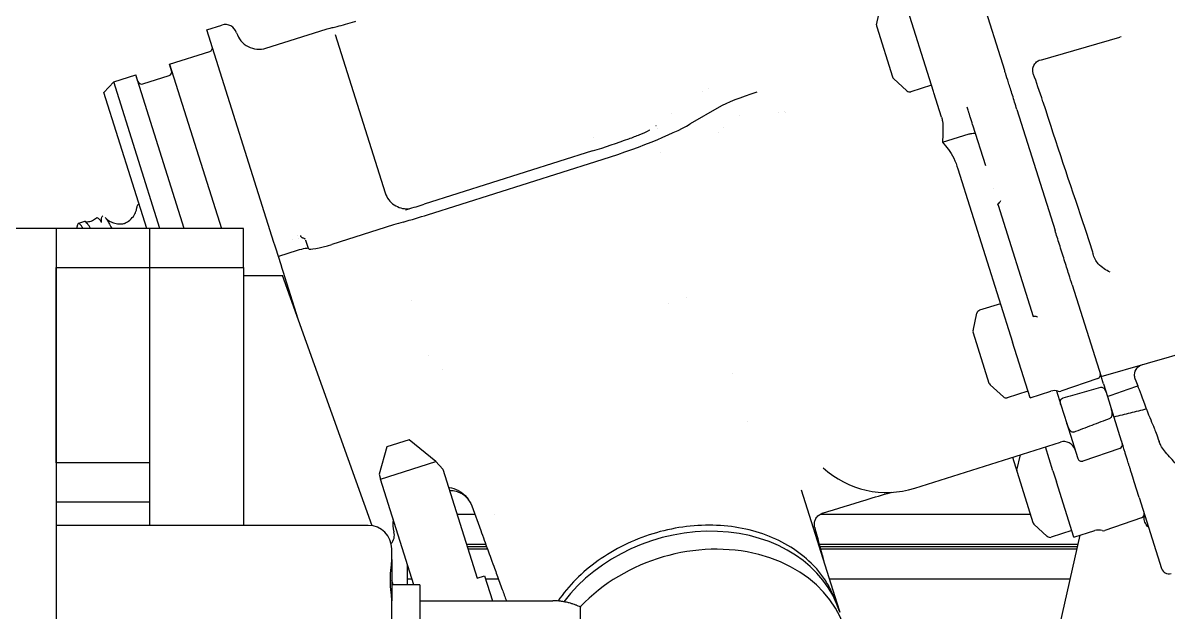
# Model space of a CAD drawing. Header units: millimetres. Extents: x 0 to 7722, y 0 to 5460.
# Drawn here: x 1193.7 to 1340.4, y 1311.5 to 1386.9 of the extents above; entities that cross this region are included whole.
import ezdxf

# ---------------------------------------------------------------- set-up
doc = ezdxf.new("R2010")
doc.units = ezdxf.units.MM
doc.header["$LTSCALE"] = 5
doc.layers.get('0').update_dxf_attribs({"linetype": 'CONTINUOUS'})

msp = doc.modelspace()

# ---------------------------------------------------------------- linework, layer by layer
for p, q in [((1315.316, 1393.955), (1319.439, 1380.876)), ((1310.34, 1378.144), (1306.293, 1390.979)), ((1303.055, 1386.672), (1303.557, 1388.937)), ((1217.263, 1386.021), (1219.171, 1386.623)), ((1225.846, 1358.798), (1217.263, 1386.021)), ((1224.815, 1383.684), (1232.516, 1386.112)), ((1233.703, 1385.427), (1240.099, 1365.139)), ((1303.066, 1386.414), (1305.091, 1379.993)), ((1324.042, 1382.158), (1334.215, 1385.075)), ((1334.388, 1385.125), (1334.215, 1385.075)), ((1212.477, 1381.628), (1217.613, 1383.248)), ((1212.477, 1381.628), (1219.11, 1360.589)), ((1212.728, 1380.781), (1212.477, 1381.628)), ((1204.062, 1378.007), (1205.31, 1379.369)), ((1205.31, 1379.369), (1208.139, 1380.261)), ((1211.232, 1360.589), (1205.31, 1379.369)), ((1214.342, 1360.589), (1208.139, 1380.261)), ((1208.419, 1379.423), (1208.139, 1380.261)), ((1209.044, 1379.104), (1212.398, 1380.162)), ((1305.23, 1379.775), (1306.94, 1378.208)), ((1209.554, 1360.589), (1204.062, 1378.007)), ((1310.089, 1378.938), (1307.428, 1378.099)), ((1310.395, 1377.968), (1310.34, 1378.144)), ((1311.38, 1374.844), (1310.395, 1377.968)), ((1282.869, 1376.114), (1279.176, 1373.975)), ((1321.026, 1375.844), (1325.91, 1360.355)), ((1315.356, 1373.875), (1316.996, 1368.672)), ((1311.487, 1371.642), (1314.216, 1372.502)), ((1266.668, 1370.512), (1245.076, 1363.704)), ((1245.529, 1362.354), (1267.081, 1369.149)), ((1313.462, 1368.24), (1320.467, 1346.023)), ((1208.576, 1363.69), (1208.418, 1363.641)), ((1318.608, 1363.56), (1323.094, 1349.333)), ((1197.931, 1360.589), (1160.931, 1360.589)), ((1209.931, 1360.589), (1197.931, 1360.589)), ((1197.931, 1360.589), (1197.931, 1357.589)), ((1201.562, 1361.479), (1200.794, 1361.237)), ((1221.931, 1360.589), (1209.931, 1360.589)), ((1209.931, 1355.589), (1209.931, 1360.589)), ((1221.931, 1355.589), (1221.931, 1360.589)), ((1241.165, 1361.045), (1233.262, 1358.554)), ((1225.959, 1358.441), (1225.846, 1358.798)), ((1229.909, 1359.106), (1229.909, 1359.106)), ((1230.286, 1358.021), (1229.927, 1359.061)), ((1197.931, 1357.589), (1197.931, 1259.589)), ((1226.077, 1358.069), (1225.959, 1358.441)), ((1226.413, 1357.002), (1226.077, 1358.069)), ((1228.798, 1357.754), (1226.413, 1357.002)), ((1230.286, 1358.02), (1230.286, 1358.02)), ((1226.752, 1355.927), (1226.413, 1357.002)), ((1226.889, 1355.491), (1226.752, 1355.927)), ((1197.931, 1330.589), (1197.931, 1355.589)), ((1197.931, 1355.589), (1209.931, 1355.589)), ((1209.931, 1355.589), (1221.931, 1355.589)), ((1209.931, 1330.589), (1209.931, 1355.589)), ((1221.931, 1355.589), (1221.931, 1322.589)), ((1221.931, 1354.589), (1226.931, 1354.589)), ((1227.022, 1355.068), (1226.889, 1355.491)), ((1238.424, 1322.548), (1226.931, 1354.589)), ((1228.937, 1348.995), (1227.022, 1355.068)), ((1328.109, 1353.379), (1331.804, 1341.661)), ((1318.909, 1350.964), (1316.248, 1350.125)), ((1315.409, 1347.492), (1315.911, 1349.757)), ((1323.094, 1349.333), (1323.115, 1349.338)), ((1323.482, 1349.344), (1323.482, 1349.344)), ((1315.42, 1347.233), (1317.444, 1340.813)), ((1322.706, 1338.924), (1320.467, 1346.023)), ((1331.804, 1341.661), (1346.568, 1345.895)), ((1284.527, 1342.022), (1284.527, 1342.022)), ((1331.381, 1341.383), (1326.652, 1339.755)), ((1332.103, 1340.712), (1331.804, 1341.661)), ((1317.583, 1340.595), (1319.294, 1339.027)), ((1322.443, 1339.758), (1319.782, 1338.919)), ((1322.706, 1338.924), (1325.384, 1339.768)), ((1326.095, 1339.815), (1326.657, 1338.031)), ((1332.103, 1340.712), (1332.612, 1339.098)), ((1332.612, 1339.098), (1333.444, 1336.46)), ((1326.657, 1338.031), (1327.41, 1335.644)), ((1286.475, 1335.843), (1286.475, 1335.843)), ((1327.41, 1335.644), (1328.831, 1331.136)), ((1333.444, 1336.46), (1334.404, 1333.415)), ((1240.291, 1332.657), (1239.306, 1329.128)), ((1243.152, 1333.559), (1240.291, 1332.657)), ((1246.569, 1330.751), (1243.152, 1333.559)), ((1307.928, 1327.356), (1326.594, 1333.242)), ((1325.65, 1329.585), (1324.687, 1332.64)), ((1334.2, 1332.442), (1329.471, 1330.814)), ((1334.625, 1332.713), (1334.625, 1332.713)), ((1239.498, 1328.521), (1246.569, 1330.751)), ((1246.569, 1330.751), (1247.492, 1329.771)), ((1320.443, 1331.302), (1321.045, 1329.391)), ((1321.034, 1329.65), (1321.472, 1331.627)), ((1209.931, 1330.589), (1197.931, 1330.589)), ((1209.931, 1325.589), (1209.931, 1330.589)), ((1247.492, 1329.771), (1251.885, 1315.837)), ((1296.197, 1329.968), (1296.213, 1329.954)), ((1321.045, 1329.391), (1323.07, 1322.971)), ((1325.65, 1329.585), (1326.093, 1328.181)), ((1239.306, 1329.128), (1239.498, 1328.521)), ((1243.765, 1314.989), (1239.498, 1328.521)), ((1328.331, 1321.082), (1326.093, 1328.181)), ((1336.691, 1326.161), (1336.055, 1328.178)), ((1293.394, 1327.135), (1297.958, 1312.659)), ((1197.931, 1325.589), (1209.931, 1325.589)), ((1209.931, 1322.589), (1209.931, 1325.589)), ((1251.175, 1325.092), (1252.34, 1321.915)), ((1336.691, 1326.161), (1339.555, 1317.076)), ((1249.298, 1324.044), (1251.559, 1324.044)), ((1254.109, 1324.044), (1254.109, 1324.044)), ((1295.886, 1324.044), (1322.732, 1324.044)), ((1337.006, 1323.541), (1332.277, 1321.913)), ((1237.931, 1322.589), (1197.931, 1322.589)), ((1323.209, 1322.752), (1324.919, 1321.185)), ((1328.068, 1321.916), (1325.407, 1321.077)), ((1328.331, 1321.082), (1331.01, 1321.926)), ((1329.069, 1321.314), (1326.431, 1309.589)), ((1197.931, 1319.589), (1197.931, 1259.589)), ((1240.931, 1318.234), (1240.931, 1319.589)), ((1250.51, 1320.199), (1252.966, 1320.199)), ((1250.606, 1319.894), (1253.077, 1319.894)), ((1250.702, 1319.589), (1253.188, 1319.589)), ((1295.692, 1320.199), (1328.818, 1320.199)), ((1295.773, 1319.894), (1328.75, 1319.894)), ((1295.855, 1319.589), (1328.681, 1319.589)), ((1240.931, 1318.234), (1240.931, 1312.943)), ((1242.931, 1317.632), (1242.931, 1314.989)), ((1251.885, 1315.837), (1252.839, 1316.138)), ((1252.839, 1316.138), (1253.848, 1312.939)), ((1241.135, 1314.989), (1240.931, 1315.558)), ((1244.531, 1314.989), (1240.931, 1314.989)), ((1242.931, 1315.744), (1243.527, 1315.744)), ((1244.531, 1314.989), (1244.531, 1307.989)), ((1252.963, 1315.744), (1254.59, 1315.744)), ((1296.452, 1315.744), (1296.452, 1315.744)), ((1296.986, 1315.744), (1327.816, 1315.744)), ((1240.931, 1266.234), (1240.931, 1312.943)), ((1244.531, 1312.939), (1261.584, 1312.939)), ((1265.131, 1312.208), (1265.131, 1312.135)), ((1265.131, 1283.298), (1265.131, 1312.135)), ((1297.958, 1312.659), (1298.325, 1311.498))]:
    msp.add_line(p, q)
for centre, radius, start, end in [((1219.622, 1385.192), 1.5, 17.5, 107.5), ((1303.543, 1386.564), 0.5, 167.5, 197.5), ((1223.913, 1386.545), 3, 197.5, 287.5), ((1217.463, 1383.725), 0.5, 287.5, 17.5), ((1212.248, 1380.639), 0.5, 287.5, 16.5), ((1208.894, 1379.581), 0.5, 198.5, 287.5), ((1305.568, 1380.144), 0.5, 197.5, 227.5), ((1307.278, 1378.576), 0.5, 227.5, 287.5), ((1316.399, 1349.648), 0.5, 107.5, 167.5), ((1315.897, 1347.384), 0.5, 167.5, 197.5), ((1331.218, 1341.856), 0.5, 289, 17.5), ((1317.921, 1340.963), 0.5, 197.5, 227.5), ((1325.835, 1338.338), 1.5, 70.9247, 107.5), ((1326.489, 1340.228), 0.5, 250.9247, 289), ((1319.631, 1339.396), 0.5, 227.5, 287.5), ((1327.045, 1331.811), 1.5, 17.5, 107.5), ((1334.037, 1332.915), 0.5, 289, 16.31552), ((1329.308, 1331.286), 0.5, 197.5, 289), ((1304.32, 1338.801), 12, 227.5, 287.5), ((1321.522, 1329.542), 0.5, 167.5, 197.5), ((1336.844, 1324.014), 0.5, 289, 17.5), ((1237.931, 1319.589), 3, 0, 90), ((1244.061, 1322.646), 3, 167.00568, 197.5), ((1323.547, 1323.121), 0.5, 197.5, 227.5), ((1331.461, 1320.495), 1.5, 70.9247, 107.5), ((1332.114, 1322.386), 0.5, 250.9247, 289), ((1239.769, 1321.293), 1.5, 316.40459, 17.5), ((1325.257, 1321.554), 0.5, 227.5, 287.5), ((1340.509, 1317.377), 1, 197.5, 286)]:
    msp.add_arc(centre, radius, start, end)
for centre, major_axis, ratio, start_param, end_param in [((1324.272, 1376.06), (-1.805, 5.724), 0.0523428, 4.8284938, 5.5308741), ((1287.943, 1377.308), (-5.725, -1.805), 0.1287459, 4.7122723, 5.7597218), ((1325.114, 1383.328), (-15.46, 49.032), 0.0524078, 1.6874352, 2.0157506), ((1266.494, 1370.99), (-14.308, -4.51), 0.128825, 1.5711987, 2.6180006), ((1244.958, 1364.2), (14.31, 4.513), 0.1287956, 4.4930766, 4.7116922), ((1241.394, 1360.307), (-5.724, -1.805), 0.1287956, 4.4930766, 4.7116922), ((1229.454, 1358.898), (0.455, 0.207), 0.9993698, 0, 0.0011006), ((1229.454, 1358.898), (0.455, 0.207), 0.9993638, 6.1888007, 6.2848552), ((1228.855, 1357.569), (-1.431, -0.451), 0.1287956, 3.1415811, 4.7116922), ((1233.148, 1358.923), (2.862, 0.903), 0.1287956, 3.1415811, 4.7116922), ((1323.827, 1382.922), (-15.449, 48.998), 0.0261859, 2.5767807, 2.6109556), ((1341.891, 1322.922), (5.728, -18.168), 0.0261859, 2.4922011, 2.8685487), ((1323.827, 1382.922), (-15.449, 48.998), 0.0261859, 2.7497939, 2.9191918), ((1334.839, 1332.031), (0.451, -1.434), 0.0001359, 2.8434688, 2.8776576), ((1294.186, 1327.742), (2.027, 2.212), 0.538165, 6.2830029, 6.2831853), ((430.383, 1101.22), (-1764.714, -525.905), 0.0208803, 2.0773212, 2.0809497), ((1296.457, 1323.136), (1.278, 0.343), 0.7976053, 1.6201208, 1.7412186), ((1279.253, 1305.475), (19.074, 6.014), 0.7975839, 0, 2.2998213), ((1279.978, 1303.174), (19.074, 6.014), 0.7975839, 4.6446605, 8.4634214)]:
    msp.add_ellipse(centre, major_axis=major_axis, ratio=ratio, start_param=start_param, end_param=end_param)
for points, knots in [([(1232.516, 1386.112), (1232.718, 1386.176), (1232.939, 1386.222), (1233.479, 1386.349), (1233.691, 1386.399), (1234.254, 1386.537), (1234.632, 1386.633), (1235.402, 1386.845), (1235.802, 1386.961), (1236.236, 1387.096), (1236.275, 1387.108), (1236.314, 1387.121)], [0, 0, 0, 0, 0.18355477, 0.18355477, 0.27849557, 0.27849557, 0.41045401, 0.41045401, 0.53445268, 0.53445268, 0.54680844, 0.54680844, 0.54680844, 0.54680844]), ([(1321.026, 1375.844), (1320.829, 1376.468), (1320.638, 1377.075), (1320.27, 1378.243), (1320.097, 1378.79), (1319.802, 1379.725), (1319.682, 1380.106), (1319.512, 1380.646), (1319.46, 1380.812), (1319.439, 1380.876)], [0, 0, 0, 0, 0.19737746, 0.19737746, 0.40682214, 0.40682214, 0.61624238, 0.61624238, 0.81358088, 0.81358088, 0.81358088, 0.81358088]), ([(1323.159, 1380.304), (1323.106, 1380.444), (1323.077, 1380.582), (1323.048, 1380.905), (1323.068, 1381.084), (1323.207, 1381.572), (1323.395, 1381.788), (1323.556, 1381.917)], [0.000001, 0.000001, 0.000001, 0.000001, 0.06566927, 0.06566927, 0.16046608, 0.16046608, 0.3535708, 0.3535708, 0.3535708, 0.3535708]), ([(1311.38, 1374.844), (1311.429, 1374.69), (1311.467, 1374.515), (1311.552, 1373.924), (1311.565, 1373.465), (1311.541, 1372.518), (1311.515, 1372.083), (1311.487, 1371.642)], [-0.42454049, -0.42454049, -0.42454049, -0.42454049, -0.34091818, -0.34091818, -0.17247531, -0.17247531, -0.03780253, -0.03780253, -0.03780253, -0.03780253]), ([(1315.356, 1373.875), (1315.246, 1374.222), (1315.139, 1374.562), (1315.035, 1374.892), (1315.02, 1374.939), (1315.005, 1374.985), (1314.991, 1375.032), (1314.954, 1375.15), (1314.917, 1375.267), (1314.88, 1375.383), (1314.859, 1375.451), (1314.837, 1375.519), (1314.816, 1375.586), (1314.787, 1375.678), (1314.758, 1375.77), (1314.729, 1375.861), (1314.702, 1375.949), (1314.674, 1376.036), (1314.647, 1376.122)], [0, 0, 0, 0, 0.4383068, 0.4383068, 0.4383068, 0.5, 0.5, 0.5, 0.6575076, 0.6575076, 0.6575076, 0.75, 0.75, 0.75, 0.8766612, 0.8766612, 0.8766612, 1, 1, 1, 1]), ([(1266.668, 1370.512), (1268.246, 1371.009), (1269.834, 1371.547), (1271.795, 1372.26), (1272.272, 1372.437), (1272.735, 1372.614)], [0, 0, 0, 0, 0.49647919, 0.49647919, 0.65990954, 0.65990954, 0.65990954, 0.65990954]), ([(1314.216, 1372.502), (1314.31, 1372.532), (1314.404, 1372.56), (1314.496, 1372.586), (1314.588, 1372.612), (1314.68, 1372.637), (1314.769, 1372.659), (1314.857, 1372.682), (1314.941, 1372.701), (1315.021, 1372.718), (1315.101, 1372.735), (1315.177, 1372.75), (1315.246, 1372.761), (1315.384, 1372.784), (1315.498, 1372.795), (1315.577, 1372.793), (1315.656, 1372.791), (1315.702, 1372.777), (1315.71, 1372.75)], [0, 0, 0, 0, 0.125, 0.125, 0.125, 0.25, 0.25, 0.25, 0.375, 0.375, 0.375, 0.5, 0.5, 0.5, 0.75, 0.75, 0.75, 1, 1, 1, 1]), ([(1311.487, 1371.642), (1311.745, 1371.344), (1312.001, 1371.04), (1312.248, 1370.72), (1312.256, 1370.709), (1312.265, 1370.698)], [-1.41959658, -1.41959658, -1.41959658, -1.41959658, -1.30126274, -1.30126274, -1.29707578, -1.29707578, -1.29707578, -1.29707578]), ([(1312.265, 1370.698), (1312.515, 1370.372), (1312.732, 1369.99), (1313.142, 1369.145), (1313.325, 1368.677), (1313.462, 1368.24)], [-0.56841668, -0.56841668, -0.56841668, -0.56841668, -0.44641242, -0.44641242, -0.30828644, -0.30828644, -0.30828644, -0.30828644]), ([(1240.099, 1365.139), (1240.196, 1364.832), (1240.35, 1364.534), (1240.742, 1364.023), (1240.979, 1363.8), (1241.504, 1363.448), (1241.797, 1363.312), (1242.404, 1363.142), (1242.724, 1363.103), (1243.087, 1363.117), (1243.135, 1363.12), (1243.182, 1363.124)], [0, 0, 0, 0, 0.10377474, 0.10377474, 0.20188093, 0.20188093, 0.29758858, 0.29758858, 0.39236029, 0.39236029, 0.40665907, 0.40665907, 0.40665907, 0.40665907]), ([(1204.234, 1361.997), (1204.25, 1361.978), (1204.278, 1361.944), (1204.366, 1361.856), (1204.421, 1361.804), (1204.61, 1361.65), (1204.789, 1361.528), (1205.182, 1361.346), (1205.392, 1361.274), (1205.857, 1361.184), (1206.124, 1361.17), (1206.458, 1361.202), (1206.528, 1361.212), (1206.616, 1361.228), (1206.63, 1361.23), (1206.645, 1361.233), (1206.648, 1361.234), (1206.652, 1361.234), (1206.653, 1361.235), (1206.657, 1361.235), (1206.659, 1361.236), (1206.673, 1361.238), (1206.676, 1361.239), (1206.684, 1361.241), (1206.688, 1361.242), (1206.699, 1361.246), (1206.705, 1361.248), (1206.715, 1361.252), (1206.717, 1361.253), (1206.72, 1361.255), (1206.722, 1361.255), (1206.727, 1361.257), (1206.728, 1361.258), (1206.731, 1361.259), (1206.732, 1361.26), (1206.733, 1361.26), (1206.734, 1361.26), (1206.735, 1361.261), (1206.736, 1361.262), (1206.74, 1361.263), (1206.743, 1361.264), (1206.751, 1361.268), (1206.756, 1361.271), (1206.781, 1361.282), (1206.8, 1361.291), (1206.853, 1361.316), (1206.886, 1361.333), (1207.019, 1361.404), (1207.115, 1361.464), (1207.455, 1361.705), (1207.67, 1361.924), (1207.982, 1362.358), (1208.088, 1362.575), (1208.208, 1362.902), (1208.237, 1363.023), (1208.268, 1363.189), (1208.272, 1363.242), (1208.275, 1363.27)], [0, 0, 0, 0, 0.07062768, 0.07062768, 0.1302387, 0.1302387, 0.22770229, 0.22770229, 0.30671375, 0.30671375, 0.39479622, 0.39479622, 0.41907384, 0.41907384, 0.42336007, 0.42336007, 0.42416337, 0.42416337, 0.42461131, 0.42461131, 0.42551056, 0.42551056, 0.43282014, 0.43282014, 0.43985496, 0.43985496, 0.45040718, 0.45040718, 0.45238701, 0.45238701, 0.45415229, 0.45415229, 0.45504172, 0.45504172, 0.45526234, 0.45526234, 0.45548351, 0.45548351, 0.45581704, 0.45581704, 0.45669685, 0.45669685, 0.45850715, 0.45850715, 0.46555646, 0.46555646, 0.47811139, 0.47811139, 0.51582919, 0.51582919, 0.61892187, 0.61892187, 0.71627596, 0.71627596, 0.79920792, 0.79920792, 0.87955551, 0.87955551, 0.87955551, 0.87955551]), ([(1208.617, 1363.56), (1208.528, 1363.638), (1208.456, 1363.663), (1208.401, 1363.633), (1208.362, 1363.612), (1208.331, 1363.563), (1208.309, 1363.488), (1208.293, 1363.43), (1208.281, 1363.358), (1208.275, 1363.27)], [0.822550299, 0.822550299, 0.822550299, 0.822550299, 0.8232421875, 0.8232421875, 0.8232421875, 0.8237304688, 0.8237304688, 0.8237304688, 0.8241012339, 0.8241012339, 0.8241012339, 0.8241012339]), ([(1318.561, 1363.708), (1318.654, 1363.76), (1318.74, 1363.824), (1318.844, 1363.941), (1318.875, 1363.983), (1318.924, 1364.074), (1318.942, 1364.124), (1318.952, 1364.174)], [0.00000178, 0.00000178, 0.00000178, 0.00000178, 0.5, 0.5, 0.75, 0.75, 1, 1, 1, 1]), ([(1318.561, 1363.708), (1318.569, 1363.683), (1318.577, 1363.658), (1318.592, 1363.609), (1318.6, 1363.584), (1318.608, 1363.56)], [0.000001586, 0.000001586, 0.000001586, 0.000001586, 0.007785753, 0.007785753, 0.015570004, 0.015570004, 0.015570004, 0.015570004]), ([(1201.618, 1361.482), (1201.709, 1361.469), (1201.809, 1361.461), (1202.021, 1361.465), (1202.134, 1361.477), (1202.359, 1361.525), (1202.472, 1361.56), (1202.683, 1361.651), (1202.782, 1361.705), (1202.958, 1361.824), (1203.036, 1361.888), (1203.102, 1361.951)], [6.24698604, 6.24698604, 6.24698604, 6.24698604, 6.261484444, 6.261484444, 6.275982848, 6.275982848, 6.290481252, 6.290481252, 6.304979656, 6.304979656, 6.31947806, 6.31947806, 6.31947806, 6.31947806]), ([(1203.102, 1361.951), (1203.139, 1361.987), (1203.186, 1361.993), (1203.241, 1361.971), (1203.359, 1361.924), (1203.516, 1361.747), (1203.713, 1361.438)], [0.63272328, 0.63272328, 0.63272328, 0.63272328, 0.75, 0.75, 0.75, 1, 1, 1, 1]), ([(1203.761, 1361.361), (1203.76, 1361.396), (1203.758, 1361.43), (1203.757, 1361.463), (1203.75, 1361.627), (1203.752, 1361.764), (1203.763, 1361.875), (1203.773, 1361.986), (1203.792, 1362.071), (1203.819, 1362.129), (1203.842, 1362.177), (1203.87, 1362.206), (1203.904, 1362.217)], [0.1576171003, 0.1576171003, 0.1576171003, 0.1576171003, 0.1577148438, 0.1577148438, 0.1577148438, 0.158203125, 0.158203125, 0.158203125, 0.1586914063, 0.1586914063, 0.1586914063, 0.1590924843, 0.1590924843, 0.1590924843, 0.1590924843]), ([(1204.234, 1361.997), (1204.254, 1361.973), (1204.274, 1361.947), (1204.295, 1361.919), (1204.373, 1361.815), (1204.461, 1361.683), (1204.556, 1361.526), (1204.652, 1361.369), (1204.755, 1361.187), (1204.865, 1360.98), (1204.931, 1360.858), (1204.999, 1360.728), (1205.069, 1360.589)], [0.1600260173, 0.1600260173, 0.1600260173, 0.1600260173, 0.16015625, 0.16015625, 0.16015625, 0.1606445313, 0.1606445313, 0.1606445313, 0.1611328125, 0.1611328125, 0.1611328125, 0.1614220729, 0.1614220729, 0.1614220729, 0.1614220729]), ([(1200.598, 1360.589), (1200.609, 1360.632), (1200.617, 1360.67), (1200.638, 1360.784), (1200.643, 1360.836), (1200.645, 1360.864)], [0.76729791, 0.76729791, 0.76729791, 0.76729791, 0.79920496, 0.79920496, 0.87955349, 0.87955349, 0.87955349, 0.87955349]), ([(1201.413, 1360.589), (1201.243, 1360.865), (1201.1, 1361.056), (1200.984, 1361.157), (1200.857, 1361.267), (1200.767, 1361.267), (1200.71, 1361.16), (1200.681, 1361.106), (1200.661, 1361.026), (1200.65, 1360.918), (1200.648, 1360.901), (1200.646, 1360.883), (1200.645, 1360.864)], [0.851644454, 0.851644454, 0.851644454, 0.851644454, 0.8525390625, 0.8525390625, 0.8525390625, 0.853515625, 0.853515625, 0.853515625, 0.8540039063, 0.8540039063, 0.8540039063, 0.8540815473, 0.8540815473, 0.8540815473, 0.8540815473]), ([(1202.156, 1360.911), (1202.056, 1361.069), (1201.964, 1361.195), (1201.883, 1361.288), (1201.801, 1361.381), (1201.728, 1361.441), (1201.667, 1361.468), (1201.627, 1361.485), (1201.592, 1361.489), (1201.562, 1361.479)], [0, 0, 0, 0, 0.125, 0.125, 0.125, 0.25, 0.25, 0.25, 0.32985737, 0.32985737, 0.32985737, 0.32985737]), ([(1328.109, 1353.379), (1327.987, 1353.766), (1327.84, 1354.232), (1327.499, 1355.315), (1327.304, 1355.932), (1326.895, 1357.229), (1326.684, 1357.898), (1326.279, 1359.182), (1326.088, 1359.789), (1325.91, 1360.355)], [0, 0, 0, 0, 0.1973729, 0.1973729, 0.40682215, 0.40682215, 0.6162305, 0.6162305, 0.81358088, 0.81358088, 0.81358088, 0.81358088]), ([(1329.449, 1361.492), (1329.667, 1360.856), (1329.895, 1360.166), (1330.348, 1358.749), (1330.568, 1358.035), (1330.772, 1357.352)], [0, 0, 0, 0, 0.22369153, 0.22369153, 0.44738468, 0.44738468, 0.44738468, 0.44738468]), ([(1229.259, 1359.63), (1229.284, 1359.578), (1229.319, 1359.531), (1229.391, 1359.463), (1229.428, 1359.44), (1229.482, 1359.412), (1229.503, 1359.404), (1229.521, 1359.399)], [0, 0, 0, 0, 0.019627254, 0.019627254, 0.036998686, 0.036998686, 0.050092014, 0.050092014, 0.050092014, 0.050092014]), ([(1229.548, 1359.392), (1229.588, 1359.385), (1229.626, 1359.373), (1229.66, 1359.358), (1229.663, 1359.357), (1229.666, 1359.356)], [0, 0, 0, 0, 0.013097222, 0.013097222, 0.014400059, 0.014400059, 0.014400059, 0.014400059]), ([(1229.666, 1359.356), (1229.694, 1359.343), (1229.717, 1359.33), (1229.754, 1359.307), (1229.769, 1359.297), (1229.787, 1359.284), (1229.791, 1359.281), (1229.795, 1359.278)], [0, 0, 0, 0, 0.012583838, 0.012583838, 0.025685153, 0.025685153, 0.029793614, 0.029793614, 0.029793614, 0.029793614]), ([(1229.774, 1359.293), (1229.783, 1359.291), (1229.796, 1359.289), (1229.827, 1359.286), (1229.844, 1359.284), (1229.864, 1359.284)], [0.057696005, 0.057696005, 0.057696005, 0.057696005, 0.078114368, 0.078114368, 0.096508976, 0.096508976, 0.096508976, 0.096508976]), ([(1331.442, 1356.084), (1331.289, 1356.252), (1331.158, 1356.449), (1330.936, 1356.876), (1330.844, 1357.108), (1330.772, 1357.352)], [-0.15937251, -0.15937251, -0.15937251, -0.15937251, -0.07971237, -0.07971237, 0, 0, 0, 0]), ([(1332.971, 1354.985), (1332.711, 1355.116), (1332.444, 1355.267), (1332.185, 1355.445), (1331.926, 1355.623), (1331.673, 1355.829), (1331.442, 1356.084)], [0, 0, 0, 0, 0.5, 0.5, 0.5, 1, 1, 1, 1]), ([(1323.115, 1349.338), (1323.209, 1349.359), (1323.304, 1349.369), (1323.447, 1349.354), (1323.493, 1349.344), (1323.582, 1349.311), (1323.622, 1349.287), (1323.656, 1349.257)], [0, 0, 0, 0, 0.5, 0.5, 0.75, 0.75, 1, 1, 1, 1]), ([(1336.103, 1341.861), (1336.113, 1342.187), (1336.229, 1342.495), (1336.608, 1342.955), (1336.843, 1343.105), (1337.1, 1343.18), (1337.102, 1343.18), (1337.103, 1343.181)], [0, 0, 0, 0, 0.17211169, 0.17211169, 0.32753942, 0.32753942, 0.32851088, 0.32851088, 0.32851088, 0.32851088]), ([(1336.19, 1341.318), (1336.187, 1341.328), (1336.183, 1341.339), (1336.128, 1341.502), (1336.097, 1341.677), (1336.103, 1341.861)], [-0.328523583, -0.328523583, -0.328523583, -0.328523583, -0.322357335, -0.322357335, -0.232048307, -0.232048307, -0.232048307, -0.232048307]), ([(1331.737, 1340.254), (1330.939, 1340.03), (1330.139, 1339.803), (1328.534, 1339.346), (1327.729, 1339.116), (1326.926, 1338.885)], [-1.5474379, -1.5474379, -1.5474379, -1.5474379, -1.31965788, -1.31965788, -1.09024734, -1.09024734, -1.09024734, -1.09024734]), ([(1331.737, 1340.254), (1331.746, 1340.257), (1331.756, 1340.259), (1331.78, 1340.264), (1331.794, 1340.267), (1331.84, 1340.272), (1331.869, 1340.271), (1331.971, 1340.261), (1332.029, 1340.233), (1332.174, 1340.149), (1332.282, 1340.026), (1332.426, 1339.68), (1332.462, 1339.572), (1332.498, 1339.459)], [-1.76629716, -1.76629716, -1.76629716, -1.76629716, -1.76329398, -1.76329398, -1.75847433, -1.75847433, -1.7460039, -1.7460039, -1.70455158, -1.70455158, -1.57570468, -1.57570468, -1.52231675, -1.52231675, -1.52231675, -1.52231675]), ([(1332.612, 1339.098), (1333.258, 1339.326), (1333.906, 1339.553), (1335.204, 1340.007), (1335.853, 1340.233), (1336.503, 1340.458)], [1.05867569, 1.05867569, 1.05867569, 1.05867569, 1.24804622, 1.24804622, 1.43740266, 1.43740266, 1.43740266, 1.43740266]), ([(1326.657, 1338.031), (1326.632, 1338.11), (1326.612, 1338.186), (1326.567, 1338.446), (1326.594, 1338.568), (1326.656, 1338.689), (1326.685, 1338.735), (1326.752, 1338.796), (1326.776, 1338.815), (1326.821, 1338.843), (1326.84, 1338.853), (1326.877, 1338.869), (1326.895, 1338.876), (1326.913, 1338.882), (1326.917, 1338.883), (1326.922, 1338.884), (1326.926, 1338.885)], [-0.18145544, -0.18145544, -0.18145544, -0.18145544, -0.14786495, -0.14786495, -0.06001273, -0.06001273, -0.02632937, -0.02632937, -0.01320718, -0.01320718, -0.00579429, -0.00579429, 0, 0, 0, 0.00131578, 0.00131578, 0.00131578, 0.00131578]), ([(1332.967, 1337.972), (1333.087, 1337.591), (1333.178, 1337.239), (1333.199, 1336.835), (1333.198, 1336.674), (1333.141, 1336.496), (1333.121, 1336.449), (1333.078, 1336.388), (1333.06, 1336.369), (1333.026, 1336.341), (1333.01, 1336.331), (1332.989, 1336.32), (1332.984, 1336.318), (1332.979, 1336.316)], [-1.25700863, -1.25700863, -1.25700863, -1.25700863, -1.015289, -1.015289, -0.93515199, -0.93515199, -0.90934873, -0.90934873, -0.89663242, -0.89663242, -0.88799114, -0.88799114, -0.88537609, -0.88537609, -0.88537609, -0.88537609]), ([(1337.616, 1337.483), (1336.929, 1337.312), (1336.24, 1337.142), (1334.848, 1336.8), (1334.145, 1336.629), (1333.444, 1336.46)], [1.06352292, 1.06352292, 1.06352292, 1.06352292, 1.25843765, 1.25843765, 1.4576404, 1.4576404, 1.4576404, 1.4576404]), ([(1328.3, 1334.528), (1328.286, 1334.523), (1328.273, 1334.519), (1328.235, 1334.513), (1328.213, 1334.512), (1328.156, 1334.518), (1328.123, 1334.528), (1328.04, 1334.563), (1327.991, 1334.599), (1327.778, 1334.783), (1327.584, 1335.093), (1327.41, 1335.644)], [-0.6270376, -0.6270376, -0.6270376, -0.6270376, -0.62070536, -0.62070536, -0.61038101, -0.61038101, -0.59329987, -0.59329987, -0.56017253, -0.56017253, -0.41713164, -0.41713164, -0.41713164, -0.41713164]), ([(1328.3, 1334.528), (1329.082, 1334.825), (1329.865, 1335.124), (1331.427, 1335.72), (1332.204, 1336.018), (1332.979, 1336.316)], [-1.54906842, -1.54906842, -1.54906842, -1.54906842, -1.31965788, -1.31965788, -1.09187786, -1.09187786, -1.09187786, -1.09187786]), ([(1338.613, 1335.042), (1338.669, 1334.916), (1338.752, 1334.703), (1338.968, 1334.113), (1339.098, 1333.741), (1339.247, 1333.304)], [0, 0, 0, 0, 0.1856587, 0.1856587, 0.37138863, 0.37138863, 0.37138863, 0.37138863]), ([(1334.408, 1333.401), (1334.428, 1333.337), (1334.458, 1333.245), (1334.494, 1333.128), (1334.495, 1333.124), (1334.496, 1333.121), (1334.498, 1333.117), (1334.534, 1333.002), (1334.577, 1332.864), (1334.625, 1332.713)], [0, 0, 0, 0, 0.5, 0.5, 0.5, 0.51451659, 0.51451659, 0.51451659, 0.99994816, 0.99994816, 0.99994816, 0.99994816]), ([(1336.055, 1328.178), (1335.935, 1328.559), (1335.816, 1328.935), (1335.699, 1329.306), (1335.688, 1329.342), (1335.676, 1329.379), (1335.665, 1329.416), (1335.618, 1329.564), (1335.572, 1329.711), (1335.525, 1329.857), (1335.508, 1329.912), (1335.491, 1329.966), (1335.474, 1330.02), (1335.434, 1330.148), (1335.394, 1330.275), (1335.354, 1330.401), (1335.332, 1330.472), (1335.309, 1330.543), (1335.287, 1330.613), (1335.254, 1330.719), (1335.22, 1330.825), (1335.188, 1330.928), (1335.133, 1331.101), (1335.081, 1331.268), (1335.029, 1331.432), (1334.998, 1331.53), (1334.968, 1331.626), (1334.938, 1331.721), (1334.917, 1331.786), (1334.897, 1331.85), (1334.877, 1331.913), (1334.828, 1332.07), (1334.78, 1332.223), (1334.733, 1332.371), (1334.696, 1332.488), (1334.66, 1332.602), (1334.625, 1332.713)], [0, 0, 0, 0, 0.2274649, 0.2274649, 0.2274649, 0.25, 0.25, 0.25, 0.3412089, 0.3412089, 0.3412089, 0.375, 0.375, 0.375, 0.45491, 0.45491, 0.45491, 0.5, 0.5, 0.5, 0.5686006, 0.5686006, 0.5686006, 0.6823607, 0.6823607, 0.6823607, 0.75, 0.75, 0.75, 0.7961089, 0.7961089, 0.7961089, 0.9098049, 0.9098049, 0.9098049, 1, 1, 1, 1]), ([(1339.47, 1332.811), (1339.423, 1332.894), (1339.382, 1332.977), (1339.307, 1333.141), (1339.275, 1333.223), (1339.247, 1333.304)], [-0.06896993, -0.06896993, -0.06896993, -0.06896993, -0.034499706, -0.034499706, 0, 0, 0, 0]), ([(1341.929, 1329.917), (1341.927, 1329.919), (1341.925, 1329.922), (1341.464, 1330.402), (1340.999, 1330.883), (1340.097, 1331.895), (1339.714, 1332.378), (1339.47, 1332.811)], [-0.00099308, -0.00099308, -0.00099308, -0.00099308, 0, 0, 0.1988474, 0.1988474, 0.42277205, 0.42277205, 0.42277205, 0.42277205]), ([(1249.516, 1327.002), (1249.126, 1327.211), (1248.732, 1327.337), (1248.336, 1327.405), (1248.302, 1327.411), (1248.267, 1327.417), (1248.233, 1327.422)], [0, 0, 0, 0, 0.5, 0.5, 0.5, 0.54371485, 0.54371485, 0.54371485, 0.54371485]), ([(1250.86, 1325.737), (1250.841, 1325.768), (1250.806, 1325.823), (1250.678, 1325.988), (1250.606, 1326.074), (1250.392, 1326.287), (1250.239, 1326.418), (1249.901, 1326.64), (1249.723, 1326.735), (1249.301, 1326.904), (1249.045, 1326.971), (1248.645, 1327.019), (1248.502, 1327.026), (1248.358, 1327.023)], [0, 0, 0, 0, 0.11329761, 0.11329761, 0.18695398, 0.18695398, 0.2666528, 0.2666528, 0.33352757, 0.33352757, 0.41579194, 0.41579194, 0.46013533, 0.46013533, 0.46013533, 0.46013533]), ([(1249.517, 1327.002), (1249.919, 1326.787), (1250.264, 1326.498), (1250.818, 1325.848), (1251.033, 1325.48), (1251.175, 1325.092)], [0.00001439, 0.00001439, 0.00001439, 0.00001439, 0.15424962, 0.15424962, 0.30871939, 0.30871939, 0.30871939, 0.30871939]), ([(1301.695, 1325.869), (1302.772, 1326.204), (1303.823, 1326.505), (1304.892, 1326.798), (1304.93, 1326.808), (1304.967, 1326.819)], [0, 0, 0, 0, 0.5, 0.5, 0.5181798, 0.5181798, 0.5181798, 0.5181798]), ([(1295.126, 1322.309), (1295.122, 1322.323), (1295.119, 1322.337), (1295.111, 1322.367), (1295.108, 1322.384), (1295.095, 1322.452), (1295.087, 1322.504), (1295.072, 1322.678), (1295.076, 1322.802), (1295.115, 1323.061), (1295.154, 1323.201), (1295.292, 1323.507), (1295.398, 1323.66), (1295.658, 1323.914), (1295.807, 1324.014), (1295.97, 1324.083)], [0, 0, 0, 0, 0.00504974, 0.00504974, 0.01091862, 0.01091862, 0.0282288, 0.0282288, 0.06578453, 0.06578453, 0.1068322, 0.1068322, 0.15640636, 0.15640636, 0.20434655, 0.20434655, 0.20434655, 0.20434655]), ([(1337.895, 1322.342), (1337.848, 1322.381), (1337.804, 1322.422), (1337.618, 1322.616), (1337.495, 1322.805), (1337.338, 1323.218), (1337.303, 1323.442), (1337.311, 1323.652)], [0.84386223, 0.84386223, 0.84386223, 0.84386223, 0.86214831, 0.86214831, 0.92679516, 0.92679516, 0.99144201, 0.99144201, 0.99144201, 0.99144201]), ([(1252.34, 1321.915), (1252.624, 1321.14), (1252.935, 1320.284), (1253.364, 1319.104), (1253.492, 1318.753), (1253.817, 1317.86), (1253.971, 1317.439), (1254.197, 1316.82), (1254.3, 1316.539), (1254.631, 1315.633), (1254.862, 1314.999), (1255.255, 1313.922), (1255.432, 1313.439), (1255.614, 1312.939)], [-1.01151722, -1.01151722, -1.01151722, -1.01151722, -0.88937791, -0.88937791, -0.83845658, -0.83845658, -0.75849823, -0.75849823, -0.69456501, -0.69456501, -0.55113022, -0.55113022, -0.44923457, -0.44923457, -0.44923457, -0.44923457]), ([(1295.227, 1317.176), (1295.144, 1317.266), (1295.06, 1317.356), (1294.219, 1318.23), (1293.348, 1318.949), (1291.46, 1320.193), (1290.434, 1320.729), (1287.1, 1322.063), (1284.642, 1322.545), (1280.798, 1322.631), (1279.511, 1322.553), (1276.929, 1322.189), (1275.625, 1321.898), (1271.862, 1320.74), (1269.457, 1319.556), (1265.333, 1316.618), (1263.564, 1314.842), (1262.236, 1312.911)], [0.007065845, 0.007065845, 0.007065845, 0.007065845, 0.007509569, 0.007509569, 0.011439955, 0.011439955, 0.015370341, 0.015370341, 0.023231113, 0.023231113, 0.027161499, 0.027161499, 0.031091885, 0.031091885, 0.038952657, 0.038952657, 0.046695475, 0.046695475, 0.046695475, 0.046695475]), ([(1295.126, 1322.309), (1295.318, 1321.589), (1295.534, 1320.784), (1295.885, 1319.478), (1296.079, 1318.759), (1296.26, 1318.093), (1296.302, 1317.939), (1296.343, 1317.793), (1296.353, 1317.757), (1296.365, 1317.715), (1296.369, 1317.703), (1296.373, 1317.688), (1296.374, 1317.683), (1296.377, 1317.676), (1296.378, 1317.673), (1296.379, 1317.67)], [0.000001, 0.000001, 0.000001, 0.000001, 0.26794879, 0.26794879, 0.47571215, 0.47571215, 0.54444728, 0.54444728, 0.56586956, 0.56586956, 0.5741473, 0.5741473, 0.57768346, 0.57768346, 0.58100824, 0.58100824, 0.58100824, 0.58100824]), ([(1240.931, 1312.943), (1240.931, 1313.242), (1240.896, 1313.59), (1240.807, 1314.48), (1240.759, 1315.049), (1240.759, 1316.129), (1240.807, 1316.697), (1240.896, 1317.587), (1240.931, 1317.935), (1240.931, 1318.234)], [2.01577212, 2.01577212, 2.01577212, 2.01577212, 2.13318018, 2.13318018, 2.29517171, 2.29517171, 2.45716323, 2.45716323, 2.57457129, 2.57457129, 2.57457129, 2.57457129]), ([(1297.757, 1312.968), (1297.586, 1313.446), (1297.391, 1313.914), (1297.167, 1314.367), (1296.917, 1314.872), (1296.628, 1315.357), (1296.304, 1315.825), (1295.981, 1316.293), (1295.622, 1316.744), (1295.227, 1317.176)], [0.27594461, 0.27594461, 0.27594461, 0.27594461, 0.5, 0.5, 0.5, 0.75, 0.75, 0.75, 1, 1, 1, 1]), ([(1265.131, 1312.135), (1265.087, 1312.155), (1265.043, 1312.174), (1265, 1312.193), (1264.889, 1312.241), (1264.777, 1312.287), (1264.666, 1312.331), (1264.611, 1312.353), (1264.555, 1312.374), (1264.5, 1312.395), (1264.389, 1312.436), (1264.277, 1312.475), (1264.166, 1312.512), (1264.111, 1312.53), (1264.055, 1312.548), (1264, 1312.565), (1263.889, 1312.599), (1263.777, 1312.631), (1263.666, 1312.661), (1263.611, 1312.675), (1263.555, 1312.69), (1263.5, 1312.703), (1263.389, 1312.731), (1263.277, 1312.755), (1263.166, 1312.778), (1263.111, 1312.789), (1263.055, 1312.8), (1263, 1312.81), (1262.889, 1312.83), (1262.777, 1312.848), (1262.666, 1312.863), (1262.611, 1312.871), (1262.555, 1312.878), (1262.5, 1312.885), (1262.389, 1312.898), (1262.277, 1312.908), (1262.166, 1312.917), (1262.111, 1312.921), (1262.055, 1312.924), (1262, 1312.927), (1261.889, 1312.933), (1261.777, 1312.937), (1261.666, 1312.938), (1261.639, 1312.938), (1261.612, 1312.939), (1261.584, 1312.939)], [-3.35961524, -3.35961524, -3.35961524, -3.35961524, -3.33333304, -3.33333304, -3.33333304, -3.26666638, -3.26666638, -3.26666638, -3.23333305, -3.23333305, -3.23333305, -3.16666639, -3.16666639, -3.16666639, -3.13333306, -3.13333306, -3.13333306, -3.0666664, -3.0666664, -3.0666664, -3.03333307, -3.03333307, -3.03333307, -2.9666664, -2.9666664, -2.9666664, -2.93333307, -2.93333307, -2.93333307, -2.86666641, -2.86666641, -2.86666641, -2.83333308, -2.83333308, -2.83333308, -2.76666642, -2.76666642, -2.76666642, -2.73333309, -2.73333309, -2.73333309, -2.66666643, -2.66666643, -2.66666643, -2.6502757, -2.6502757, -2.6502757, -2.6502757])]:
    msp.add_open_spline(points, degree=3, knots=knots)
for points in [[(1232.516, 1386.112), (1232.516, 1386.112), (1232.516, 1386.112), (1232.516, 1386.112)], [(1334.389, 1385.125), (1334.388, 1385.125), (1334.388, 1385.125), (1334.388, 1385.125)], [(1323.556, 1381.917), (1323.689, 1382.022), (1323.834, 1382.112), (1323.983, 1382.185)], [(1280.744, 1378.073), (1280.744, 1378.073), (1280.744, 1378.073), (1280.744, 1378.073)], [(1281.476, 1378.503), (1281.476, 1378.503), (1281.476, 1378.503), (1281.476, 1378.503)], [(1276.767, 1375.355), (1276.767, 1375.355), (1276.767, 1375.355), (1276.767, 1375.355)], [(1285.525, 1375.001), (1285.525, 1375.001), (1285.525, 1375.001), (1285.525, 1375.001)], [(1290.432, 1375.456), (1290.432, 1375.456), (1290.432, 1375.457), (1290.432, 1375.457)], [(1291.296, 1375.511), (1291.296, 1375.511), (1291.296, 1375.511), (1291.296, 1375.511)], [(1291.35, 1375.379), (1291.35, 1375.379), (1291.349, 1375.379), (1291.349, 1375.38)], [(1274.79, 1373.732), (1274.79, 1373.732), (1274.789, 1373.732), (1274.789, 1373.732)], [(1274.925, 1373.407), (1274.925, 1373.407), (1274.925, 1373.407), (1274.925, 1373.407)], [(1283.5, 1373.567), (1283.5, 1373.567), (1283.5, 1373.567), (1283.5, 1373.567)], [(1266.833, 1372.205), (1266.833, 1372.205), (1266.833, 1372.205), (1266.833, 1372.205)], [(1272.735, 1372.614), (1273.175, 1372.781), (1273.592, 1372.988), (1273.984, 1373.216)], [(1273.984, 1373.216), (1273.984, 1373.216), (1273.984, 1373.216), (1273.984, 1373.216)], [(1282.86, 1372.908), (1282.86, 1372.908), (1282.86, 1372.908), (1282.86, 1372.908)], [(1275.317, 1370.287), (1275.317, 1370.287), (1275.317, 1370.287), (1275.317, 1370.287)], [(1318.022, 1365.748), (1318.022, 1365.748), (1318.022, 1365.748), (1318.022, 1365.748)], [(1242.689, 1362.99), (1242.798, 1363.015), (1242.907, 1363.042), (1243.014, 1363.074)], [(1243.014, 1363.074), (1243.698, 1363.276), (1244.389, 1363.487), (1245.076, 1363.704)], [(1202.352, 1360.589), (1202.283, 1360.707), (1202.218, 1360.815), (1202.156, 1360.911)], [(1228.203, 1359.137), (1228.203, 1359.137), (1228.203, 1359.137), (1228.203, 1359.137)], [(1228.867, 1359.688), (1228.867, 1359.688), (1228.867, 1359.688), (1228.867, 1359.688)], [(1229.019, 1359.321), (1229.019, 1359.321), (1229.019, 1359.321), (1229.019, 1359.321)], [(1229.234, 1359.693), (1229.241, 1359.671), (1229.249, 1359.65), (1229.259, 1359.63)], [(1229.521, 1359.399), (1229.533, 1359.395), (1229.542, 1359.393), (1229.548, 1359.392)], [(1229.795, 1359.278), (1229.798, 1359.276), (1229.8, 1359.274), (1229.803, 1359.272)], [(1229.927, 1359.061), (1229.927, 1359.061), (1229.927, 1359.061), (1229.927, 1359.061)], [(1243.451, 1351.42), (1243.451, 1351.418), (1243.452, 1351.417), (1243.452, 1351.415)], [(1278.697, 1351.783), (1278.697, 1351.783), (1278.697, 1351.783), (1278.697, 1351.783)], [(1276.39, 1350.927), (1276.39, 1350.927), (1276.39, 1350.927), (1276.39, 1350.927)], [(1245.675, 1344.28), (1245.675, 1344.28), (1245.675, 1344.28), (1245.675, 1344.28)], [(1247.416, 1342.524), (1247.416, 1342.524), (1247.416, 1342.524), (1247.416, 1342.524)], [(1334.625, 1332.713), (1334.625, 1332.713), (1334.625, 1332.713), (1334.625, 1332.713)], [(1337.311, 1323.652), (1337.316, 1323.77), (1337.335, 1323.894), (1337.368, 1324.016)], [(1265.048, 1312.172), (1265.076, 1312.184), (1265.104, 1312.196), (1265.131, 1312.208)]]:
    msp.add_open_spline(points, degree=3)

doc.saveas('drawing.dxf')
